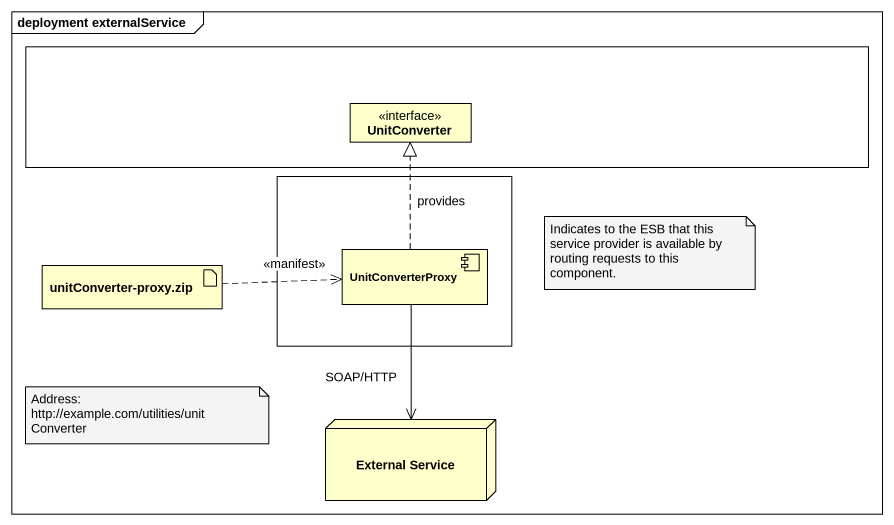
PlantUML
@startuml
mainframe deployment externalService
allowmixing
hide circle
hide empty members
rectangle " " as rectangle1 {
  interface UnitConverter
}
rectangle " " as rectangle2 {
  component UnitConverterProxy
}
artifact "unitConverter-proxy.zip" as unitConverter_proxy_zip
node "External Service" as External_Service
unitConverter_proxy_zip .right.> UnitConverterProxy : <<manifest>>
UnitConverterProxy .up.|> UnitConverter : provides
UnitConverterProxy --> External_Service : SOAP/HTTP
note as N1
  Indicates to the ESB that this service provider is available by routing requests to this component.
end note
note as N2
  Address:
  http://example.com/utilities/unitConverter
end note
@enduml
